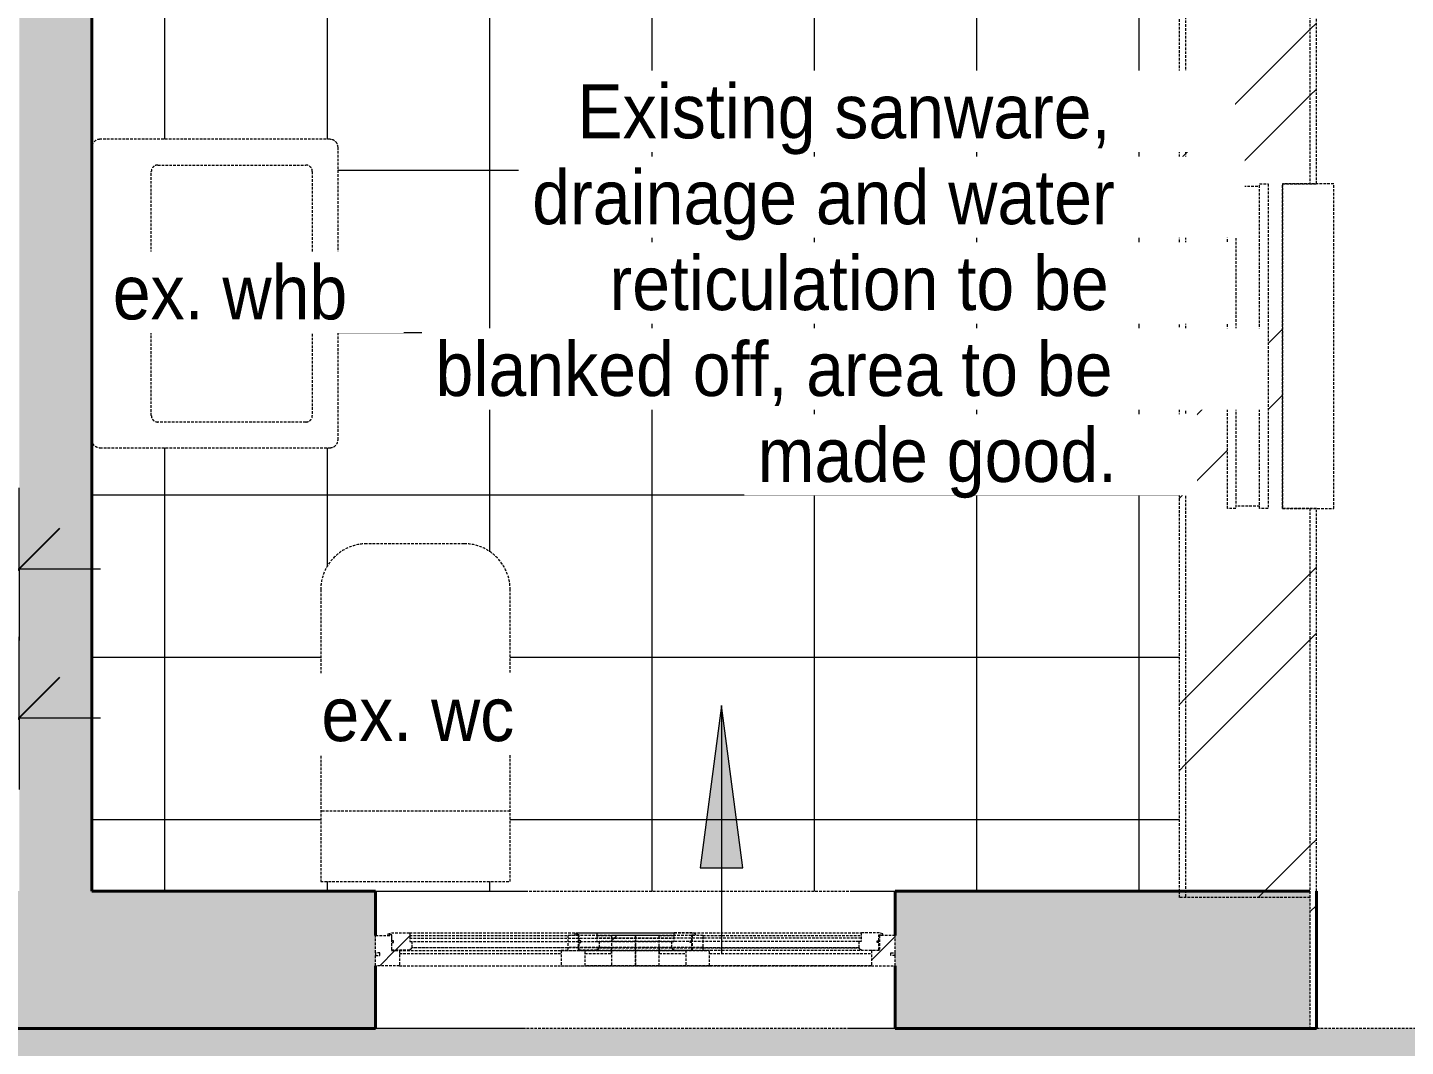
# Model space of a CAD drawing. Header units: millimetres. Extents: x -44638 to 64413, y -26305 to 6660.
# Drawn here: x -12349 to -9803, y -7836 to -5953 of the extents above; entities that cross this region are included whole.
import ezdxf

# ---------------------------------------------------------------- set-up
doc = ezdxf.new("R2010")
doc.units = ezdxf.units.MM
doc.linetypes.add('Demolished', pattern=[7.14375, 4.7625, -2.38125])
for name, color, linetype, lineweight in [('A-ANNO-DIMS', 211, 'Continuous', 5), ('A-ANNO-DIMS-100', 211, 'Continuous', 5), ('A-DETL-GENF', 92, 'Demolished', 5), ('A-DETL-MEDM', 33, 'Demolished', 5), ('A-FLOR', 192, 'Continuous', 9), ('A-FLOR-PATT', 8, 'Continuous', 9), ('A-GENM', 13, 'Demolished', 5), ('A-GLAZ', 151, 'Demolished', 5), ('A-WALL', 113, 'Continuous', 9), ('A-WALL-PATT', 111, 'Continuous', 9), ('G-ANNO-TEXT', 231, 'Continuous', 5), ('I-WALL', 2, 'Continuous', 9), ('P-SANR-FIXT', 6, 'Demolished', 5)]:
    doc.layers.add(name, color=color, linetype=linetype, lineweight=lineweight)
doc.styles.add('Arial_1', font='arial.ttf', dxfattribs={"width": 0.9, "height": 100})
doc.styles.add('Arial_2', font='arial.ttf', dxfattribs={"width": 0.9, "height": 120})
doc.dimstyles.new('SVA_-_1_2mm_Arial', dxfattribs={"dimscale": 304.8, "dimtxt": 122.431128, "dimasz": 0.492126, "dimexe": 0.492126, "dimexo": 0.0625, "dimgap": 0.246063, "dimtad": 1, "dimdec": 0, "dimrnd": 5, "dimzin": 0, "dimdsep": 46, "dimtxsty": 'Arial_2', "dimblk1": 'OBLIQUE', "dimblk2": 'OBLIQUE', "dimsah": 1, "dimcen": 0.09, "dimdle": 0.492126, "dimazin": 0, "dimtfac": 1, "dimtdec": 4, "dimtix": 1, "dimtmove": 0, "dimatfit": 3, "dimfxl": 1.968504, "dimfxlon": 1, "dimtvp": 1, "dimtfill": 1, "dimtolj": 1, "dimtzin": 0, "dimarcsym": 2})
pattern_1 = [(45, (11970.56, 7675.67), (-112.2532, 112.2532), []), (135, (11970.56, 7675.67), (-336.7596, 112.2532), [396.875, -238.125])]
pattern_2 = [(45, (11970.56, 7675.67), (-251.447, 251.447), []), (45, (11970.56, 8056.67), (-251.447, 251.447), [])]
pattern_3 = [(45, (0, 0), (-251.447, 251.447), []), (45, (0, 381), (-251.447, 251.447), [])]

# ---------------------------------------------------------------- blocks, each defined once
blk = doc.blocks.new('Watercloset - Watercloset-27258-DEMOLITION - EXISTING GROUND STOREY PLAN')
at = {"layer": 'P-SANR-FIXT', "color": 254}
for p, q in [((175, -10), (-175, -10)), ((-175, -10), (-175, -549)), ((175, -549), (175, -10)), ((-175, -140), (175, -140)), ((-90, -634), (90, -634))]:
    blk.add_line(p, q, dxfattribs=at)
for centre, start, end in [((-90, -549), 180, 270), ((90, -549), 270, 0)]:
    blk.add_arc(centre, 85, start, end, dxfattribs=at)
blk = doc.blocks.new('Washhandbasin - Washhandbasin-V1-DEMOLITION - EXISTING GROUND STOREY PLAN')
at = {"layer": 'P-SANR-FIXT', "color": 254}
for p, q in [((-285, 22), (-285, -403)), ((285, -403), (285, 22)), ((-225.5, -73), (225.5, -73)), ((-237.5, -358.5), (-237.5, -85)), ((237.5, -85), (237.5, -358.5)), ((225.5, -370.5), (-225.5, -370.5)), ((-270, -418), (270, -418))]:
    blk.add_line(p, q, dxfattribs=at)
for centre, radius, start, end in [((-270, 22), 15, 90, 180), ((270, 22), 15, 360, 90), ((-225.5, -85), 12, 90, 180), ((225.5, -85), 12, 0, 90), ((-225.5, -358.5), 12, 180, 270), ((225.5, -358.5), 12, 270, 0), ((-270, -403), 15, 180, 270), ((270, -403), 15, 270, 360)]:
    blk.add_arc(centre, radius, start, end, dxfattribs=at)
blk = doc.blocks.new('Window Aluminium Fixed 1 - Type 2-1067760-DEMOLITION - EXISTING GROUND STOREY PLAN')
at = {"layer": 'A-GLAZ', "color": 254}
for p, q in [((-175, 37.5), (425, 37.5)), ((-175, 22), (-175, 37.5)), ((425, 37.5), (425, 22)), ((425, 22), (-175, 22)), ((-170.5, -22), (-170.5, 22)), ((420.5, 22), (420.5, -22)), ((-175, -22), (425, -22)), ((-175, -37.5), (-175, -22)), ((425, -22), (425, -37.5)), ((425, -37.5), (-175, -37.5))]:
    blk.add_line(p, q, dxfattribs=at)
blk = doc.blocks.new('S_Brick- Sloping Bullnose - 102mm Deep 45mm Radius-V10-DEMOLITION - EXISTING GROUND STOREY PLAN')
at = {"layer": 'A-GENM', "color": 41, "lineweight": 18}
for p, q in [((461.8, 147.7), (-138.2, 147.7)), ((-138.2, 147.7), (-138.2, 53)), ((461.8, 53), (461.8, 147.7)), ((-138.2, 53), (461.8, 53))]:
    blk.add_line(p, q, dxfattribs=at)
blk = doc.blocks.new('Durowin 949 x 1022 NC7 - NC7-V11-DEMOLITION - EXISTING GROUND STOREY PLAN')
at = {"layer": 'A-DETL-GENF'}
h = blk.add_hatch(dxfattribs=at)
h.set_pattern_fill('FP_17', color=254, style=0, pattern_type=2)
h.set_pattern_definition(pattern_1)
h.paths.add_polyline_path([(264.5, -11), (308.5, -11), (308.5, 17), (293.5, 17), (293.5, 45), (264.5, 45), (264.5, 13), (272.5, 13), (272.5, 8), (264.5, 8)])
h = blk.add_hatch(dxfattribs=at)
h.set_pattern_fill('FP_17', color=254, style=0, pattern_type=2)
h.set_pattern_definition(pattern_1)
h.paths.add_polyline_path([(327.5, 18), (327.5, 19), (331.5, 22), (331.5, 34), (327.5, 34), (327.5, 50), (293.5, 50), (287.5, 48), (287.5, 46), (294.5, 46), (294.5, 35), (297.5, 35), (297.5, 32), (294.5, 32), (294.5, 18)])
h = blk.add_hatch(dxfattribs=at)
h.set_pattern_fill('FP_17', color=254, style=0, pattern_type=2)
h.set_pattern_definition(pattern_1)
h.paths.add_polyline_path([(1194.5, 18), (1194.5, 32), (1191.5, 32), (1191.5, 35), (1194.5, 35), (1194.5, 46), (1201.5, 46), (1201.5, 48), (1195.5, 50), (1161.5, 50), (1161.5, 34), (1157.5, 34), (1158.3, 22), (1161.5, 18)])
h = blk.add_hatch(dxfattribs=at)
h.set_pattern_fill('FP_17', color=254, style=0, pattern_type=2)
h.set_pattern_definition(pattern_1)
h.paths.add_polyline_path([(1224.5, -11), (1224.5, 8), (1216.5, 8), (1216.5, 13), (1224.5, 13), (1224.5, 45), (1195.5, 45), (1195.5, 17), (1180.5, 17), (1180.5, -11)])
at = {"layer": 'A-GLAZ'}
h = blk.add_hatch(dxfattribs=at)
h.set_pattern_fill('FP_18', color=53, style=0, pattern_type=2)
h.set_pattern_definition(pattern_2)
h.paths.add_polyline_path([(744.5, -11), (744.5, 45), (700.5, 45), (700.5, -11)])
h.paths.add_polyline_path([(272.5, 8), (272.5, 13), (264.5, 13), (264.5, 8)])
h.paths.add_polyline_path([(293.5, 17), (294.5, 18), (294.5, 32), (297.5, 32), (297.5, 35), (294.5, 35), (293.5, 18)])
h = blk.add_hatch(dxfattribs=at)
h.set_pattern_fill('FP_18', color=53, style=0, pattern_type=2)
h.set_pattern_definition(pattern_2)
h.paths.add_polyline_path([(744.5, -11), (788.5, -11), (788.5, 45), (744.5, 45)])
h.paths.add_polyline_path([(1216.5, 8), (1224.5, 8), (1224.5, 13), (1216.5, 13)])
h.paths.add_polyline_path([(1195.5, 17), (1194.5, 35), (1191.5, 34), (1191.5, 32), (1194.5, 32), (1194.5, 18), (1194.5, 17)])
at = {"layer": 'A-DETL-GENF', "color": 254}
for p, q in [((264.5, 45), (293.5, 45)), ((264.5, 13), (264.5, 45)), ((287.5, 48), (293.5, 50)), ((287.5, 46), (287.5, 48)), ((294.5, 46), (287.5, 46)), ((293.5, 50), (327.5, 50)), ((293.5, 45), (293.5, 17)), ((294.5, 35), (294.5, 46)), ((297.5, 35), (294.5, 35)), ((294.5, 32), (297.5, 32)), ((294.5, 18), (294.5, 32)), ((297.5, 32), (297.5, 35)), ((327.5, 50), (815.5, 50)), ((327.5, 50), (327.5, 34)), ((327.5, 40), (815.5, 40)), ((327.5, 34), (815.5, 34)), ((327.5, 34), (331.5, 34)), ((331.5, 34), (331.5, 22)), ((869.5, 45), (619.5, 45)), ((633.5, 48), (639.5, 50)), ((633.5, 46), (633.5, 48)), ((640.5, 46), (633.5, 46)), ((639.5, 50), (673.5, 50)), ((640.5, 35), (640.5, 46)), ((643.5, 35), (640.5, 35)), ((640.5, 32), (643.5, 32)), ((640.5, 18), (640.5, 32)), ((643.5, 32), (643.5, 35)), ((673.5, 50), (1161.5, 50)), ((673.5, 50), (673.5, 34)), ((1161.5, 40), (673.5, 40)), ((673.5, 34), (677.5, 34)), ((1157.5, 34), (677.5, 34)), ((677.5, 34), (677.5, 22)), ((815.5, 34), (811.5, 34)), ((811.5, 34), (811.5, 22)), ((849.5, 50), (815.5, 50)), ((815.5, 50), (815.5, 34)), ((845.5, 32), (845.5, 35)), ((845.5, 35), (848.5, 35)), ((848.5, 32), (845.5, 32)), ((848.5, 35), (848.5, 46)), ((848.5, 46), (855.5, 46)), ((848.5, 18), (848.5, 32)), ((855.5, 48), (849.5, 50)), ((855.5, 46), (855.5, 48)), ((1161.5, 34), (1157.5, 34)), ((1157.5, 34), (1157.5, 22)), ((1195.5, 50), (1161.5, 50)), ((1161.5, 50), (1161.5, 34)), ((1191.5, 32), (1191.5, 35)), ((1191.5, 35), (1194.5, 35)), ((1194.5, 32), (1191.5, 32)), ((1194.5, 35), (1194.5, 46)), ((1194.5, 46), (1201.5, 46)), ((1194.5, 18), (1194.5, 32)), ((1201.5, 48), (1195.5, 50)), ((1224.5, 45), (1195.5, 45)), ((1195.5, 45), (1195.5, 17)), ((1201.5, 46), (1201.5, 48)), ((1224.5, 13), (1224.5, 45)), ((272.5, 13), (264.5, 13)), ((264.5, 8), (272.5, 8)), ((264.5, -11), (264.5, 8)), ((272.5, 8), (272.5, 13)), ((293.5, 17), (308.5, 17)), ((327.5, 18), (294.5, 18)), ((308.5, 17), (837.5, 17)), ((308.5, 17), (308.5, -11)), ((327.5, 19), (327.5, 18)), ((328.5, 19), (327.5, 19)), ((331.5, 22), (330.7, 22)), ((811.5, 22), (331.5, 22)), ((607.5, 17), (881.5, 17)), ((869.5, 23), (619.5, 23)), ((673.5, 18), (640.5, 18)), ((1180.5, 17), (651.5, 17)), ((673.5, 19), (673.5, 18)), ((674.5, 19), (673.5, 19)), ((677.5, 22), (676.7, 22)), ((677.5, 22), (1157.5, 22)), ((811.5, 22), (812.3, 22)), ((814.5, 19), (815.5, 19)), ((815.5, 19), (815.5, 18)), ((815.5, 18), (848.5, 18)), ((1157.5, 22), (1158.3, 22)), ((1160.5, 19), (1161.5, 19)), ((1161.5, 19), (1161.5, 18)), ((1161.5, 18), (1194.5, 18)), ((1195.5, 17), (1180.5, 17)), ((1180.5, 17), (1180.5, -11)), ((1216.5, 8), (1216.5, 13)), ((1216.5, 13), (1224.5, 13)), ((1224.5, 8), (1216.5, 8)), ((1224.5, -11), (1224.5, 8)), ((308.5, -11), (264.5, -11)), ((308.5, -11), (837.5, -11)), ((607.5, -11), (881.5, -11)), ((1180.5, -11), (651.5, -11)), ((1180.5, -11), (1224.5, -11))]:
    blk.add_line(p, q, dxfattribs=at)
for centre, start, end in [((327.7, 21.9), 286.0731, 1.1021), ((673.7, 21.9), 286.0731, 1.1021), ((815.3, 21.9), 178.8979, 253.9269), ((1161.3, 21.9), 178.8979, 253.9269)]:
    blk.add_arc(centre, 3.06, start, end, dxfattribs=at)
at = {"layer": 'A-DETL-MEDM', "color": 254}
for p, q in [((639.5, 45), (619.5, 45)), ((619.5, 45), (619.5, 17)), ((639.5, 17), (639.5, 45)), ((869.5, 45), (849.5, 45)), ((849.5, 45), (849.5, 17)), ((869.5, 17), (869.5, 45)), ((619.5, 17), (607.5, 17)), ((607.5, 17), (607.5, -11)), ((651.5, 17), (639.5, 17)), ((651.5, -11), (651.5, 17)), ((849.5, 17), (837.5, 17)), ((837.5, 17), (837.5, -11)), ((881.5, 17), (869.5, 17)), ((881.5, -11), (881.5, 17)), ((607.5, -11), (651.5, -11)), ((837.5, -11), (881.5, -11))]:
    blk.add_line(p, q, dxfattribs=at)
at = {"layer": 'A-GLAZ', "color": 254}
for p, q in [((327.5, 45), (619.5, 45)), ((673.5, 45), (700.5, 45)), ((788.5, 45), (815.5, 45)), ((869.5, 45), (1161.5, 45)), ((308.5, -11), (607.5, -11)), ((651.5, -11), (700.5, -11)), ((788.5, -11), (837.5, -11)), ((881.5, -11), (1180.5, -11))]:
    blk.add_line(p, q, dxfattribs=at)
at = {"layer": 'A-GLAZ', "color": 41, "lineweight": 18}
for p, q in [((744.5, 45), (700.5, 45)), ((700.5, 45), (700.5, -11)), ((744.5, -11), (744.5, 45)), ((744.5, 45), (744.5, -11)), ((788.5, 45), (744.5, 45)), ((788.5, -11), (788.5, 45)), ((264.5, 13), (264.5, 8)), ((308.5, 12), (607.5, 12)), ((619.5, 22), (331.5, 22)), ((651.5, 12), (700.5, 12)), ((700.5, 22), (677.5, 22)), ((700.5, 12), (700.5, 22)), ((811.5, 22), (788.5, 22)), ((788.5, 22), (788.5, 12)), ((788.5, 12), (837.5, 12)), ((1157.5, 22), (869.5, 22)), ((881.5, 12), (1180.5, 12)), ((1224.5, 8), (1224.5, 13)), ((700.5, -11), (744.5, -11)), ((744.5, -11), (788.5, -11))]:
    blk.add_line(p, q, dxfattribs=at)
blk = doc.blocks.new('DIMBLOCK68-DEMOLITION - EXISTING GROUND STOREY PLAN')
at = {"layer": 'A-ANNO-DIMS-100'}
for p, q in [((-13203.6, -7228.6), (-13203.6, -7078.6)), ((-12364.6, -7228.6), (-12364.6, -7078.6)), ((-13203.6, -7228.6), (-12214.6, -7228.6)), ((-13203.6, -7228.6), (-13203.6, -7393.8)), ((-12364.6, -7228.6), (-12364.6, -7360.8))]:
    blk.add_line(p, q, dxfattribs=at)
at = {"layer": 'A-ANNO-DIMS-100', "lineweight": 25}
for p, q in [((-13203.6, -7228.6), (-13128.6, -7153.6)), ((-12364.6, -7228.6), (-12289.6, -7153.6)), ((-13203.6, -7228.6), (-13278.6, -7303.6)), ((-12364.6, -7228.6), (-12439.6, -7303.6))]:
    blk.add_line(p, q, dxfattribs=at)
at = {"layer": 'A-ANNO-DIMS-100', "color": 0, "insert": (-12908.4, -6997.8), "char_height": 120, "width": 298.355, "attachment_point": 1, "line_spacing_factor": 0.941778, "style": 'Arial_2', "bg_fill": 3, "box_fill_scale": 1.25, "bg_fill_color": 256, "bg_fill_true_color": 13158600, "bg_fill_transparency": 0}
blk.add_mtext('840', dxfattribs=at)
blk = doc.blocks.new('_Oblique')
at = {"color": 0, "linetype": 'ByBlock', "lineweight": -2}
blk.add_line((-0.5, -0.5), (0.5, 0.5), dxfattribs=at)
blk = doc.blocks.new('DIMBLOCK72-DEMOLITION - EXISTING GROUND STOREY PLAN')
at = {"layer": 'A-ANNO-DIMS-100'}
for p, q in [((-15999.6, -6953.2), (-15999.6, -6803.2)), ((-12364.6, -6953.2), (-12364.6, -6803.2)), ((-16149.6, -6953.2), (-12214.6, -6953.2)), ((-15999.6, -6953.2), (-15999.6, -7085.5)), ((-12364.6, -6953.2), (-12364.6, -7085.5))]:
    blk.add_line(p, q, dxfattribs=at)
at = {"layer": 'A-ANNO-DIMS-100', "lineweight": 25}
for p, q in [((-15999.6, -6953.2), (-15924.6, -6878.2)), ((-12364.6, -6953.2), (-12289.6, -6878.2)), ((-15999.6, -6953.2), (-16074.6, -7028.2)), ((-12364.6, -6953.2), (-12439.6, -7028.2))]:
    blk.add_line(p, q, dxfattribs=at)
at = {"layer": 'A-ANNO-DIMS-100', "color": 0, "insert": (-14347.8, -6722.4), "char_height": 120, "width": 397.807, "attachment_point": 1, "line_spacing_factor": 0.941778, "style": 'Arial_2', "bg_fill": 3, "box_fill_scale": 1.25, "bg_fill_color": 256, "bg_fill_true_color": 13158600, "bg_fill_transparency": 0}
blk.add_mtext('3635', dxfattribs=at)

msp = doc.modelspace()

# ---------------------------------------------------------------- hatches: boundary and pattern name
at = {"layer": 'A-FLOR-PATT', "linetype": 'Demolished', "lineweight": 5}
h = msp.add_hatch(dxfattribs=at)
h.set_pattern_fill('FP_45', color=254, style=0, pattern_type=2)
h.set_pattern_definition([(90, (-11195.56, -5316.67), (-300, 2e-14), []), (180, (-11195.56, -5316.67), (-4e-14, -300), [])])
h.paths.add_polyline_path([(-10746.1, -7548.7), (-10221.6, -7548.7), (-10221.6, -5758.7), (-11275.6, -5758.7), (-11275.6, -5108.7), (-11290.6, -5108.7), (-11290.6, -5091.7), (-11346.6, -5091.7), (-11346.6, -5041.7), (-12159.6, -5041.7), (-12159.6, -5091.7), (-12215.6, -5091.7), (-12215.6, -5108.7), (-12230.6, -5108.7), (-12230.1, -6170.4), (-12226.2, -6163.7), (-12219.4, -6159.8), (-12215.6, -6159.3), (-11790.6, -6159.3), (-11783.1, -6161.3), (-11777.6, -6166.8), (-11775.6, -6174.3), (-11775.6, -6714.3), (-11777.6, -6721.8), (-11780, -6724.9), (-11786.7, -6728.8), (-11790.6, -6729.3), (-12215.6, -6729.3), (-12223.1, -6727.3), (-12228.6, -6721.8), (-12230.6, -6714.3), (-12230.6, -7548.7), (-10829.4, -7548.7)])
h.paths.add_polyline_path([(-11457.6, -7530.7), (-11807.6, -7530.7), (-11807.6, -6991.7), (-11804.7, -6969.7), (-11796.2, -6949.2), (-11782.7, -6931.6), (-11765.1, -6918.1), (-11744.6, -6909.6), (-11722.6, -6906.7), (-11542.6, -6906.7), (-11520.6, -6909.6), (-11500.1, -6918.1), (-11482.5, -6931.6), (-11469, -6949.2), (-11460.5, -6969.7), (-11457.6, -6991.7), (-11457.6, -7246.9)])
h.paths.add_polyline_path([(-10414.6, -5624.7), (-10221.6, -5624.7), (-10221.6, -3024.7), (-11141.6, -3024.7), (-11141.6, -4069.7), (-11158.6, -4069.7), (-11158.6, -4125.7), (-11208.6, -4125.7), (-11208.6, -4938.7), (-11158.6, -4938.7), (-11158.6, -4994.7), (-11141.6, -4994.7), (-11141.6, -5624.7), (-10958.4, -5624.2), (-10965.2, -5620.3), (-10969.1, -5613.6), (-10969.6, -5606.3), (-10969.6, -5184.7), (-10967.6, -5177.2), (-10962.1, -5171.7), (-10954.6, -5169.7), (-10414.6, -5169.7), (-10407.1, -5171.7), (-10404, -5174.1), (-10400.1, -5180.8), (-10399.6, -5184.7), (-10399.6, -5609.7), (-10401.6, -5617.2), (-10407.1, -5622.7), (-10410.7, -5624.2)])
h.paths.add_polyline_path([(-10594.6, -3658.7), (-10774.6, -3658.7), (-10796.6, -3655.8), (-10817.1, -3647.3), (-10834.7, -3633.8), (-10848.2, -3616.2), (-10856.7, -3595.7), (-10859.6, -3573.7), (-10859.6, -3034.7), (-10509.6, -3034.7), (-10509.6, -3573.7), (-10512.5, -3595.7), (-10521, -3616.2), (-10534.5, -3633.8), (-10552.1, -3647.3), (-10572.6, -3655.8)])
h = msp.add_hatch(dxfattribs=at)
h.set_pattern_fill('FP_49', color=53, style=0, pattern_type=2)
h.set_pattern_definition([(225, (11927.06, 9502.67), (1e-14, -141.42136), [300, -100]), (315, (11856.35, 9431.96), (0, -141.42136), [300, -100])])
h.paths.add_polyline_path([(-4281.7, -11202.7), (6152.4, -11202.7), (6152.4, -7802.7), (-26902.6, -7802.7), (-26902.6, -8222.2), (-28326.6, -8222.2), (-28326.6, -7802.7), (-30006.6, -7802.7), (-30006.6, -11202.7), (-17734.2, -11202.7)])
h.paths.add_polyline_path([(-28064.6, -7960.2), (-27164.6, -7960.2), (-27164.6, -7802.7), (-28064.6, -7802.7)])
at = {"layer": 'A-WALL-PATT', "linetype": 'Demolished', "lineweight": 5}
h = msp.add_hatch(dxfattribs=at)
h.set_pattern_fill('FP_1', color=254, style=0, pattern_type=2)
h.set_pattern_definition(pattern_3)
h.paths.add_polyline_path([(-10209.6, -7560.7), (-10209.6, -5746.7), (-10221.6, -5746.7), (-10221.6, -7560.7)])
h.paths.add_polyline_path([(-10209.6, -5636.7), (-10209.6, -3024.7), (-10221.6, -3024.7), (-10221.6, -5636.7)])
h = msp.add_hatch(dxfattribs=at)
h.set_pattern_fill('FP_1', color=254, style=0, pattern_type=2)
h.set_pattern_definition(pattern_3)
h.paths.add_polyline_path([(-10209.6, -7560.7), (-9979.6, -7560.7), (-9979.6, -6841.7), (-10030.3, -6841.7), (-10030.3, -6241.7), (-9979.6, -6241.7), (-9979.6, -4781.7), (-10072.6, -4781.7), (-10072.6, -4777.2), (-10116.6, -4777.2), (-10116.6, -4781.7), (-10132.1, -4781.7), (-10132.1, -4181.7), (-10116.6, -4181.7), (-10116.6, -4186.2), (-10072.6, -4186.2), (-10072.6, -4181.7), (-9979.6, -4181.7), (-9979.6, -3024.7), (-10209.6, -3024.7), (-10209.6, -7548.7)])
h.paths.add_polyline_path([(-10120.9, -6841.7), (-10132.1, -6841.7), (-10132.1, -6241.7), (-10116.6, -6241.7), (-10116.6, -6246.2), (-10072.6, -6246.2), (-10072.6, -6241.7), (-10057.1, -6241.7), (-10057.1, -6841.7), (-10072.6, -6841.7), (-10072.6, -6837.2), (-10116.6, -6837.2), (-10116.6, -6841.7), (-10119.1, -6841.7)])
h = msp.add_hatch(dxfattribs=at)
h.set_pattern_fill('FP_1', color=254, style=0, pattern_type=2)
h.set_pattern_definition(pattern_3)
h.paths.add_polyline_path([(-9979.6, -7802.7), (-9967.6, -7802.7), (-9967.6, -6841.7), (-9979.6, -6841.7), (-9979.6, -7762.1)])
h.paths.add_polyline_path([(-9979.6, -6241.7), (-9967.6, -6241.7), (-9967.6, -4781.7), (-9979.6, -4781.7), (-9979.6, -5701.5)])
h.paths.add_polyline_path([(-9979.6, -4181.7), (-9967.6, -4181.7), (-9967.6, -3024.7), (-9979.6, -3024.7), (-9979.6, -3641)])
at = {"layer": 'A-WALL-PATT'}
msp.add_hatch(color=9, dxfattribs=at).paths.add_polyline_path([(-12230.6, -7548.7), (-12230.6, -4069.7), (-12364.6, -4069.7), (-12364.6, -7548.7)])
h = msp.add_hatch(color=9, dxfattribs=at)
h.paths.add_polyline_path([(-9979.6, -7802.7), (-9979.6, -7548.7), (-10746.1, -7548.7), (-10746.1, -7802.7)])
h.paths.add_polyline_path([(-11706.1, -7802.7), (-11706.1, -7548.7), (-12864.4, -7548.7), (-12864.4, -7802.7)])
h.paths.add_polyline_path([(-14895.1, -7802.7), (-14658.6, -7802.7), (-14658.6, -7548.7), (-14895.1, -7548.7), (-14895.1, -7790.7)])
h.paths.add_polyline_path([(-15495.1, -7802.7), (-15495.1, -7548.7), (-16523.6, -7548.7), (-16523.6, -7802.7)])
at = {"layer": 'G-ANNO-TEXT'}
msp.add_hatch(color=7, dxfattribs=at).paths.add_polyline_path([(-11066.8, -7205.8), (-11106.3, -7505.8), (-11027.3, -7505.8)])

# ---------------------------------------------------------------- linework, layer by layer
at = {"layer": 'A-FLOR', "color": 254, "linetype": 'Demolished', "lineweight": 5}
msp.add_line((-6797.6, -7802.7), (-9967.6, -7802.7), dxfattribs=at)
at = {"layer": 'A-WALL', "color": 9, "linetype": 'Demolished'}
for p, q in [((-9979.6, -4781.7), (-9979.6, -6241.7)), ((-10209.6, -5746.7), (-10209.6, -7560.7)), ((-9979.6, -6841.7), (-9979.6, -7802.7)), ((-10221.6, -7548.7), (-10221.6, -7560.7))]:
    msp.add_line(p, q, dxfattribs=at)
at = {"layer": 'G-ANNO-TEXT', "color": 7}
for p, q in [((-11066.8, -7205.8), (-11106.3, -7505.8)), ((-11027.3, -7505.8), (-11066.8, -7205.8)), ((-11066.8, -7205.8), (-11066.8, -7665)), ((-11106.3, -7505.8), (-11027.3, -7505.8))]:
    msp.add_line(p, q, dxfattribs=at)
at = {"layer": 'I-WALL', "color": 41, "linetype": 'Demolished', "lineweight": 18}
for p, q in [((-9967.6, -6241.7), (-9967.6, -4781.7)), ((-10221.6, -5758.7), (-10221.6, -7548.7)), ((-10030.3, -6841.7), (-10030.3, -6241.7)), ((-10030.3, -6241.7), (-9967.6, -6241.7)), ((-9967.6, -6841.7), (-10030.3, -6841.7)), ((-9967.6, -7548.7), (-9967.6, -6841.7))]:
    msp.add_line(p, q, dxfattribs=at)
at = {"layer": 'I-WALL', "color": 8, "lineweight": 40}
for p, q in [((-12230.6, -7548.7), (-12230.6, -4986.7)), ((-11706.1, -7548.7), (-12230.6, -7548.7)), ((-11706.1, -7630.7), (-11706.1, -7548.7)), ((-9979.6, -7548.7), (-10746.1, -7548.7)), ((-10746.1, -7548.7), (-10746.1, -7630.7)), ((-9967.6, -7802.7), (-9967.6, -7548.7)), ((-11706.1, -7802.7), (-11706.1, -7686.7)), ((-10746.1, -7686.7), (-10746.1, -7802.7)), ((-12864.4, -7802.7), (-11706.1, -7802.7)), ((-10746.1, -7802.7), (-9967.6, -7802.7))]:
    msp.add_line(p, q, dxfattribs=at)
at = {"layer": 'I-WALL', "color": 55}
for p, q in [((-11706.1, -7548.7), (-11429.4, -7548.7)), ((-10829.4, -7548.7), (-10746.1, -7548.7)), ((-11429.4, -7802.7), (-11706.1, -7802.7)), ((-10746.1, -7802.7), (-10829.4, -7802.7))]:
    msp.add_line(p, q, dxfattribs=at)
at = {"layer": 'I-WALL', "color": 254, "linetype": 'Demolished', "lineweight": 5}
for p, q in [((-11429.4, -7548.7), (-10829.4, -7548.7)), ((-9979.6, -7560.7), (-10221.6, -7560.7)), ((-10829.4, -7802.7), (-11429.4, -7802.7))]:
    msp.add_line(p, q, dxfattribs=at)

# ---------------------------------------------------------------- block references
at = {"layer": 'A-GENM', "color": 254, "rotation": 269.9999999999997}
msp.add_blockref('S_Brick- Sloping Bullnose - 102mm Deep 45mm Radius-V10-DEMOLITION - EXISTING GROUND STOREY PLAN', (-10083.3, -6379.9), dxfattribs=at)
at = {"layer": 'A-GLAZ', "color": 254, "rotation": 269.9999999999997}
msp.add_blockref('Window Aluminium Fixed 1 - Type 2-1067760-DEMOLITION - EXISTING GROUND STOREY PLAN', (-10094.6, -6416.7), dxfattribs=at)
at = {"layer": 'A-GLAZ', "color": 254}
msp.add_blockref('Durowin 949 x 1022 NC7 - NC7-V11-DEMOLITION - EXISTING GROUND STOREY PLAN', (-11970.6, -7675.7), dxfattribs=at)
at = {"layer": 'P-SANR-FIXT', "color": 254}
for name, p, rotation in [('Washhandbasin - Washhandbasin-V1-DEMOLITION - EXISTING GROUND STOREY PLAN', (-12193.6, -6444.3), 89.99999999999952), ('Watercloset - Watercloset-27258-DEMOLITION - EXISTING GROUND STOREY PLAN', (-11632.6, -7540.7), 180)]:
    msp.add_blockref(name, p, dxfattribs=dict(at, rotation=rotation))

# ---------------------------------------------------------------- next in the draw order: texts
at = {"layer": 'G-ANNO-TEXT', "color": 7, "char_height": 100, "attachment_point": 1, "style": 'Arial_1', "bg_fill": 3, "box_fill_scale": 1.25, "bg_fill_color": 256, "bg_fill_true_color": 13158600, "bg_fill_transparency": 0}
for s, insert, width in [('Existing sanware, ', (-11333.5, -6057.5), 1190.506), ('ex. whb', (-12191.8, -6392.1), 512.278), ('ex. wc', (-11806.3, -7171.5), 432.911)]:
    msp.add_mtext(s, dxfattribs=dict(at, insert=insert, width=width))

# ---------------------------------------------------------------- next in the draw order: dimensions: what is measured, and where the dimension line sits
at = {"layer": 'A-ANNO-DIMS'}
dim = msp.add_linear_dim(base=(-12364.6, -7228.6), p1=(-13203.6, -7393.8), p2=(-12364.6, -7360.8), dimstyle='SVA_-_1_2mm_Arial', override={"dimpost": '<>', "dimfxl": 839.646034}, dxfattribs=at)
dim.commit()
dim.dimension.update_dxf_attribs({"geometry": 'DIMBLOCK68-DEMOLITION - EXISTING GROUND STOREY PLAN', "text_midpoint": (-12784.1, -7092.3)})

# ---------------------------------------------------------------- next in the draw order: texts
at = {"layer": 'G-ANNO-TEXT', "color": 7, "insert": (-11416.8, -6216.2), "char_height": 100, "width": 1291.519, "attachment_point": 1, "style": 'Arial_1', "bg_fill": 3, "box_fill_scale": 1.25, "bg_fill_color": 256, "bg_fill_true_color": 13158600, "bg_fill_transparency": 0}
msp.add_mtext('drainage and water ', dxfattribs=at)

# ---------------------------------------------------------------- next in the draw order: dimensions: what is measured, and where the dimension line sits
at = {"layer": 'A-ANNO-DIMS'}
dim = msp.add_linear_dim(base=(-12364.6, -6953.2), p1=(-15999.6, -7085.5), p2=(-12364.6, -7085.5), dimstyle='SVA_-_1_2mm_Arial', override={"dimpost": '<>', "dimfxl": 3635}, dxfattribs=at)
dim.commit()
dim.dimension.update_dxf_attribs({"geometry": 'DIMBLOCK72-DEMOLITION - EXISTING GROUND STOREY PLAN', "text_midpoint": (-14182.1, -6816.9)})

# ---------------------------------------------------------------- next in the draw order: texts
at = {"layer": 'G-ANNO-TEXT', "color": 7, "insert": (-11273.9, -6375), "char_height": 100, "width": 1118.354, "attachment_point": 1, "style": 'Arial_1', "bg_fill": 3, "box_fill_scale": 1.25, "bg_fill_color": 256, "bg_fill_true_color": 13158600, "bg_fill_transparency": 0}
msp.add_mtext('reticulation to be ', dxfattribs=at)

# ---------------------------------------------------------------- next in the draw order: texts
at = {"layer": 'G-ANNO-TEXT', "color": 7, "insert": (-11595.4, -6533.7), "char_height": 100, "width": 1507.974, "attachment_point": 1, "style": 'Arial_1', "bg_fill": 3, "box_fill_scale": 1.25, "bg_fill_color": 256, "bg_fill_true_color": 13158600, "bg_fill_transparency": 0}
msp.add_mtext('blanked off, area to be ', dxfattribs=at)

# ---------------------------------------------------------------- next in the draw order: texts
at = {"layer": 'G-ANNO-TEXT', "color": 7, "insert": (-11000.1, -6692.5), "char_height": 100, "width": 786.455, "attachment_point": 1, "style": 'Arial_1', "bg_fill": 3, "box_fill_scale": 1.25, "bg_fill_color": 256, "bg_fill_true_color": 13158600, "bg_fill_transparency": 0}
msp.add_mtext('made good.', dxfattribs=at)

doc.saveas('drawing.dxf')
